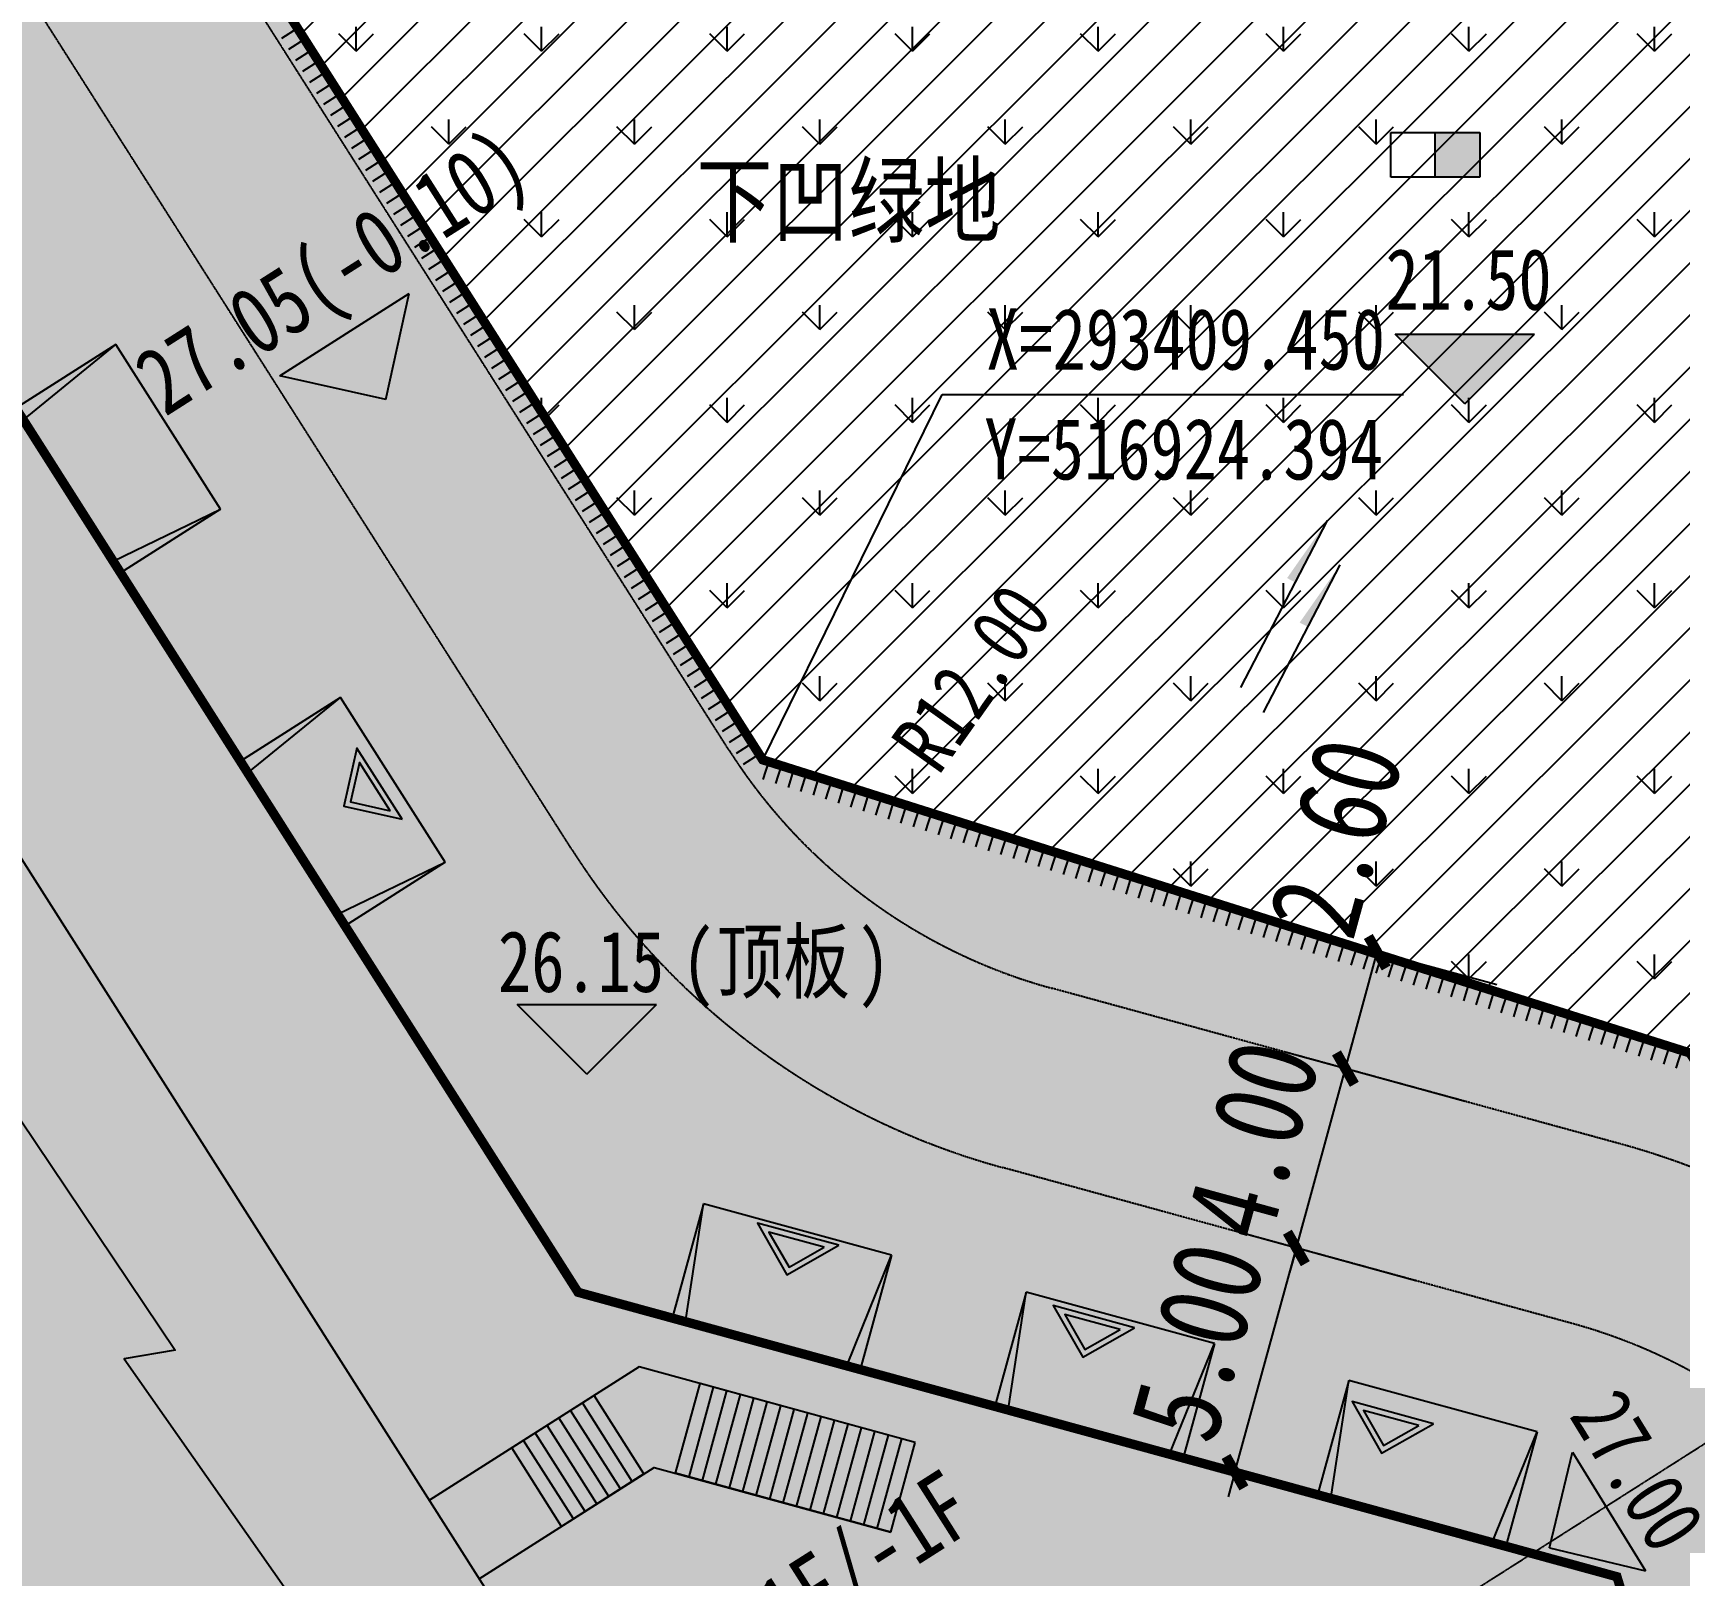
# Model space of a CAD drawing. Extents: x 1977 to 1034874806, y 3985 to 587211952.
# Drawn here: x 516908690 to 516944114, y 293391912 to 293425086 of the extents above; entities that cross this region are included whole.
import ezdxf

# ---------------------------------------------------------------- set-up
doc = ezdxf.new("R2010")
doc.units = 0
doc.header["$LTSCALE"] = 10
doc.header["$MEASUREMENT"] = 0
doc.linetypes.add('DASH', pattern=[0.35, 0.25, -0.1])
for name, color, linetype in [('01-标注_入口', 7, 'Continuous'), ('01-标注_尺寸', 3, 'Continuous'), ('01-标注_标高', 200, 'Continuous'), ('01-标注_符号', 3, 'Continuous'), ('02-TEXT_房间', 7, 'Continuous'), ('02-TEXT_标注', 4, 'Continuous'), ('05-填充-第三批规证建筑', 252, 'Continuous'), ('A-E_栏杆', 232, 'Continuous'), ('A-E_楼梯', 171, 'Continuous'), ('A-E_电梯', 171, 'Continuous'), ('DIM_ELEV', 3, 'Continuous'), ('DIM_SYMB', 3, 'Continuous'), ('M-建筑 地下商业', 60, 'Continuous'), ('M-建筑 地下室轮廓', 120, 'DASH'), ('M-建筑 坐标', 3, 'Continuous'), ('M-建筑 轮廓', 51, 'Continuous'), ('M-建筑 轮廓_细线', 51, 'Continuous'), ('M-建筑 首层轮廓', 4, 'Continuous'), ('M-用地 代征道路', 216, 'Continuous'), ('M-绿化 填充 实土104', 126, 'Continuous'), ('M-道路 边线', 2, 'Continuous'), ('PUB_DIM', 3, 'Continuous'), ('PUB_TEXT', 7, 'Continuous'), ('SPACE', 7, 'Continuous'), ('SPACE_HATCH', 8, 'Continuous'), ('TWT_雨水口', 4, 'Continuous'), ('透水铺装', 32, 'Continuous')]:
    doc.layers.add(name, color=color, linetype=linetype)
doc.styles.add('-黑体', font='simhei.ttf', dxfattribs={"width": 0.8})
doc.styles.add('_TCH_DIM', font='simhei.ttf', dxfattribs={"width": 0.8})
doc.styles.add('黑', font='simhei.ttf', dxfattribs={"width": 0.8})
doc.styles.add('黑体', font='simhei.ttf', dxfattribs={"width": 0.8})
doc.styles.add('黑体_T3', font='simhei.ttf', dxfattribs={"width": 0.8})
doc.dimstyles.new('_TCH_ARCH&&550', dxfattribs={"dimtxt": 1925, "dimasz": 550, "dimexe": 1375, "dimexo": 0, "dimgap": 550, "dimtad": 1, "dimlfac": 0.001, "dimzin": 0, "dimdsep": 46, "dimtxsty": '黑体_T3', "dimblk": 'ARCHTICK', "dimcen": 0.09, "dimclrt": 7, "dimazin": 2, "dimtfac": 1, "dimtix": 1, "dimtmove": 2, "dimatfit": 3, "dimfxl": 0, "dimtolj": 1, "dimtzin": 0, "dimarcsym": 0})

# ---------------------------------------------------------------- blocks, each defined once
blk = doc.blocks.new('A$C2FBB68E7')
at = {"layer": '05-填充-第三批规证建筑', "ltscale": 0.02}
h = blk.add_hatch(color=252, dxfattribs=at)
h.dxf.hatch_style = 1
h.paths.add_polyline_path([(5790, 9260), (8392, 21500), (86987, 21500), (86987, 20300), (92631, 20300), (99427, 44725), (120742, 38795), (117563, 11100), (119297, 10714), (109062, -4432), (83846, -2647), (39845, -4916), (40178, -2825), (-6010, -4842), (-2632, 11050)])
at = {"layer": 'M-建筑 轮廓_细线'}
blk.add_lwpolyline([(5790, 9260), (8392, 21500), (86987, 21500), (86987, 20300), (92631, 20300), (99427, 44725), (120742, 38795), (117563, 11100), (119297, 10714), (109062, -4432), (83846, -2647), (39845, -4916), (40178, -2825), (-6010, -4842), (-2632, 11050)], close=True, dxfattribs=at)
at = {"layer": 'M-建筑 轮廓_细线', "ltscale": 0.02}
blk.add_lwpolyline([(4763, 26600), (66341, 26600), (83503, 42180), (87317, 41119), (85734, 35429), (96042, 32561)], dxfattribs=at)
blk = doc.blocks.new('A$C110D5DAE')
at = {"layer": '05-填充-第三批规证建筑', "ltscale": 0.02}
h = blk.add_hatch(color=252, dxfattribs=at)
h.dxf.hatch_style = 1
h.paths.add_polyline_path([(96042, 32561), (85734, 35429), (87317, 41119), (83503, 42180), (66341, 26600), (4763, 26600), (-1359, -2200), (108092, -2200), (116900, 10380), (116900, 38462), (99065, 43424)])
for p, q in [((79952, 42400), (76842, 39577)), ((79952, 42400), (81666, 40512)), ((81443, 40310), (79952, 42400)), ((81666, 40512), (78556, 37689)), ((76842, 39577), (78556, 37689)), ((78778, 37891), (76842, 39577)), ((74621, 37561), (71511, 34738)), ((74621, 37561), (76335, 35673)), ((76112, 35471), (74621, 37561)), ((76335, 35673), (73225, 32850)), ((71511, 34738), (73225, 32850)), ((73447, 33051), (71511, 34738)), ((69290, 32721), (66180, 29898)), ((69290, 32721), (71003, 30833)), ((70781, 30632), (69290, 32721)), ((71003, 30833), (67894, 28010)), ((66180, 29898), (67894, 28010)), ((68116, 28212), (66180, 29898)), ((48000, 29151), (43800, 29151)), ((43800, 29151), (43800, 26601)), ((44100, 26601), (43800, 29151)), ((47700, 26601), (48000, 29151)), ((48000, 29151), (48000, 26601)), ((57000, 29151), (52800, 29151)), ((52800, 29151), (52800, 26601)), ((53100, 26601), (52800, 29151)), ((56700, 26601), (57000, 29151)), ((57000, 29151), (57000, 26601)), ((48000, 26601), (43800, 26601)), ((57000, 26601), (52800, 26601))]:
    blk.add_line(p, q)
at = {"layer": 'M-建筑 首层轮廓', "const_width": 200}
blk.add_lwpolyline([(96042, 32561), (85734, 35429), (87317, 41119), (83503, 42180), (66341, 26600), (4763, 26600), (-1359, -2200), (108092, -2200), (116900, 10380), (116900, 38462), (99065, 43424)], close=True, dxfattribs=at)
at = {"layer": 'M-建筑 轮廓_细线'}
blk.add_blockref('A$C2FBB68E7', (0, 0), dxfattribs=at)
blk = doc.blocks.new('A$C344863C9')
at = {"layer": 'M-建筑 地下商业', "linetype": 'DASH', "ltscale": 1.5, "flags": 128}
blk.add_lwpolyline([(36038, -61875), (43843, -56910), (49076, -65137), (50342, -64332), (56460, -73951), (64054, -69121), (60807, -64016), (65068, -61306), (62626, -57466), (85534, -42895)], dxfattribs=at)
blk = doc.blocks.new('A$C118A096C')
at = {"layer": '01-标注_符号'}
for points in [[(-10348, -10331, 0, 0, 0), (-7493, -71, 120, 0, 0), (-7373, 363, 0, 0, 0)], [(-3300, -960, 0, 0, 0), (-5848, -10118, 120, 0, 0), (-5969, -10551, 0, 0, 0)], [(-4381, -10993, 0, 0, 0), (-1833, -1835, 120, 0, 0), (-1712, -1402, 0, 0, 0)]]:
    blk.add_lwpolyline(points, format="xyseb", dxfattribs=at)
at = {"layer": 'A-E_栏杆'}
for p, q in [((-10205, 1151), (-13180, -9543)), ((-10147, 1135), (-13122, -9559)), ((-10147, 1135), (-10205, 1151)), ((-7573, -11103), (-4598, -409)), ((-7515, -11119), (-4540, -425)), ((-4598, -409), (-4540, -425)), ((-13122, -9559), (-13180, -9543)), ((-7573, -11103), (-7515, -11119))]:
    blk.add_line(p, q, dxfattribs=at)
at = {"layer": 'A-E_楼梯'}
for p, q in [((-3291, 1961), (-6972, -11270)), ((-1799, 1546), (-3291, 1961)), ((-1799, 1546), (-2201, 104)), ((-1703, 1520), (-2104, 77)), ((-212, 1105), (-1703, 1520)), ((-3893, -12127), (-212, 1105)), ((-6604, -10375), (-3438, 1004)), ((-3380, 988), (-6546, -10391)), ((-3438, 1004), (-3380, 988)), ((-6543, -9835), (-3664, 511)), ((-6310, -9914), (-3425, 458)), ((-5392, -10712), (-2226, 667)), ((-2168, 651), (-5334, -10728)), ((-5016, -10816), (-1850, 562)), ((-1792, 546), (-4958, -10832)), ((-3664, 511), (-3558, 571)), ((-3425, 458), (-3500, 555)), ((-2226, 667), (-2168, 651)), ((-1850, 562), (-1792, 546)), ((-2461, 190), (-5347, -10182)), ((-2229, 111), (-5107, -10235)), ((-4955, -10277), (-2076, 69)), ((-4723, -10355), (-1837, 16)), ((-3804, -11154), (-638, 225)), ((-580, 209), (-3746, -11170)), ((-2497, 62), (-3460, 330)), ((-2346, 233), (-2461, 190)), ((-2288, 217), (-2229, 111)), ((-2076, 69), (-2229, 111)), ((-2076, 69), (-1971, 129)), ((-1837, 16), (-1913, 113)), ((-638, 225), (-580, 209)), ((-873, -252), (-3759, -10623)), ((-641, -330), (-3520, -10676)), ((-909, -380), (-1872, -112)), ((-759, -208), (-873, -252)), ((-701, -224), (-641, -330)), ((-3701, -537), (-6033, -8919)), ((-2738, -805), (-3701, -537)), ((-3701, -537), (-2738, -805)), ((-2738, -805), (-5070, -9187)), ((-2114, -979), (-4446, -9360)), ((-2818, -1094), (-3782, -826)), ((-1150, -1247), (-2114, -979)), ((-2114, -979), (-1150, -1247)), ((-2979, -1672), (-3943, -1404)), ((-2899, -1383), (-3862, -1115)), ((-1150, -1247), (-3482, -9628)), ((-1231, -1536), (-2194, -1268)), ((-3060, -1961), (-4023, -1693)), ((-1311, -1825), (-2275, -1557)), ((-3140, -2250), (-4103, -1982)), ((-1392, -2114), (-2355, -1846)), ((-3220, -2539), (-4184, -2271)), ((-1552, -2692), (-2516, -2424)), ((-1472, -2403), (-2435, -2135)), ((-3301, -2828), (-4264, -2560)), ((-1633, -2981), (-2596, -2713)), ((-3462, -3406), (-4425, -3138)), ((-3381, -3117), (-4345, -2849)), ((-1713, -3270), (-2677, -3002)), ((-3542, -3695), (-4506, -3427)), ((-1794, -3559), (-2757, -3291)), ((-3623, -3984), (-4586, -3716)), ((-1954, -4137), (-2918, -3869)), ((-1874, -3848), (-2837, -3580)), ((-3703, -4273), (-4666, -4005)), ((-2035, -4426), (-2998, -4158)), ((-3864, -4851), (-4827, -4583)), ((-3783, -4562), (-4747, -4294)), ((-2115, -4715), (-3079, -4447)), ((-3944, -5140), (-4908, -4872)), ((-2196, -5004), (-3159, -4736)), ((-4025, -5429), (-4988, -5161)), ((-2276, -5293), (-3240, -5025)), ((-4105, -5718), (-5068, -5450)), ((-2437, -5871), (-3400, -5603)), ((-2357, -5582), (-3320, -5314)), ((-4185, -6007), (-5149, -5739)), ((-2517, -6160), (-3481, -5892)), ((-4346, -6586), (-5310, -6317)), ((-4266, -6296), (-5229, -6028)), ((-2598, -6449), (-3561, -6181)), ((-4427, -6875), (-5390, -6606)), ((-2678, -6738), (-3642, -6470)), ((-4507, -7164), (-5471, -6896)), ((-2839, -7316), (-3802, -7048)), ((-2759, -7027), (-3722, -6759)), ((-4588, -7453), (-5551, -7185)), ((-2919, -7605), (-3883, -7337)), ((-4748, -8031), (-5712, -7763)), ((-4668, -7742), (-5631, -7474)), ((-3000, -7894), (-3963, -7626)), ((-4829, -8320), (-5792, -8052)), ((-3080, -8183), (-4044, -7915)), ((-4909, -8609), (-5873, -8341)), ((-3241, -8761), (-4204, -8493)), ((-3161, -8472), (-4124, -8204)), ((-4990, -8898), (-5953, -8630)), ((-3321, -9050), (-4285, -8782)), ((-5070, -9187), (-6033, -8919)), ((-6033, -8919), (-5070, -9187)), ((-3402, -9339), (-4365, -9071)), ((-3482, -9628), (-4446, -9360)), ((-4446, -9360), (-3482, -9628)), ((-6483, -9941), (-6543, -9835)), ((-6425, -9957), (-6310, -9914)), ((-5311, -10054), (-6275, -9786)), ((-5079, -10242), (-5481, -11685)), ((-4983, -10269), (-5384, -11712)), ((-5347, -10182), (-5271, -10278)), ((-5107, -10235), (-5213, -10294)), ((-4955, -10277), (-5107, -10235)), ((-3724, -10496), (-4687, -10227)), ((-6546, -10391), (-6604, -10375)), ((-4895, -10383), (-4955, -10277)), ((-4837, -10399), (-4723, -10355)), ((-3759, -10623), (-3683, -10720)), ((-5334, -10728), (-5392, -10712)), ((-4958, -10832), (-5016, -10816)), ((-3520, -10676), (-3625, -10736)), ((-6972, -11270), (-5481, -11685)), ((-3746, -11170), (-3804, -11154)), ((-5384, -11712), (-3893, -12127))]:
    blk.add_line(p, q, dxfattribs=at)
at = {"layer": 'A-E_电梯'}
for p, q in [((-10263, 1167), (-11549, -3457)), ((-4482, -441), (-10263, 1167)), ((-4563, -730), (-10343, 878)), ((-4643, -1019), (-10424, 589)), ((-4804, -1597), (-10584, 11)), ((-4724, -1308), (-10504, 300)), ((-4884, -1886), (-10665, -278)), ((-4965, -2175), (-10745, -567)), ((-4482, -441), (-5769, -5066)), ((-5045, -2464), (-10826, -856)), ((-5126, -2753), (-10906, -1145)), ((-5286, -3331), (-11067, -1723)), ((-5206, -3042), (-10986, -1434)), ((-5367, -3620), (-11147, -2012)), ((-5447, -3909), (-11228, -2301)), ((-5528, -4198), (-11308, -2590)), ((-5689, -4777), (-11469, -3168)), ((-5608, -4488), (-11389, -2879)), ((-5769, -5066), (-11549, -3457)), ((-11951, -4902), (-13238, -9527)), ((-6171, -6511), (-11951, -4902)), ((-6251, -6800), (-12032, -5191)), ((-6332, -7089), (-12112, -5480)), ((-6412, -7378), (-12193, -5769)), ((-6573, -7956), (-12353, -6347)), ((-6493, -7667), (-12273, -6058)), ((-6653, -8245), (-12434, -6637)), ((-6171, -6511), (-7458, -11135)), ((-6734, -8534), (-12514, -6926)), ((-6814, -8823), (-12595, -7215)), ((-6975, -9401), (-12756, -7793)), ((-6895, -9112), (-12675, -7504)), ((-7056, -9690), (-12836, -8082)), ((-7136, -9979), (-12916, -8371)), ((-7216, -10268), (-12997, -8660)), ((-7297, -10557), (-13077, -8949)), ((-7458, -11135), (-13238, -9527)), ((-7377, -10846), (-13158, -9238))]:
    blk.add_line(p, q, dxfattribs=at)
blk.add_lwpolyline([(-4482, -441), (-10263, 1167), (-13238, -9527), (-7458, -11135)], close=True, dxfattribs=at)
at = {"layer": '02-TEXT_标注', "style": '_TCH_DIM', "width": 0.8}
for s, p in [('下', (-10588, -11008)), ('上', (-6352, -11202)), ('下', (-4621, -11670))]:
    blk.add_text(s, height=394, dxfattribs=at).set_placement(p)
blk = doc.blocks.new('A$C3870481D')
for points in [[(92000, 51700), (77400, 51700), (74480, 49250)], [(74480, 49250), (58809, 36100), (-4857, 36100), (-11198, 3470)], [(65883, 42036), (58809, 36100), (-4857, 36100), (-5402, 33300)]]:
    blk.add_lwpolyline(points)
blk = doc.blocks.new('$TwtSys$00000424')
at = {"layer": 'TWT_雨水口', "linetype": 'ByBlock'}
for p, q in [((-600, 300), (600, 300)), ((-600, -300), (-600, 300)), ((0, -300), (0, 300)), ((600, 300), (600, -300)), ((600, -300), (-600, -300))]:
    blk.add_line(p, q, dxfattribs=at)
blk.add_solid([(0, 300), (600, 300), (0, -300), (600, -300)], dxfattribs=at)
blk = doc.blocks.new('A$C29796A3D')
blk.add_lwpolyline([(82418, -2546), (83500, 266), (52927, -1015), (53491, 1640), (17309, 1008), (22065, 17595), (62738, 18620), (62308, 17591), (92266, 18955), (95099, 29171), (99427, 44725), (120742, 38795), (117563, 11100), (119297, 10714), (109062, -4432), (82418, -2546)])
at = {"layer": 'A-E_电梯'}
for p, q in [((72963, 30988), (69408, 27762)), ((74307, 29508), (72963, 30988)), ((73863, 29104), (72518, 30585)), ((74085, 29306), (72740, 30787)), ((73418, 28701), (72074, 30182)), ((73640, 28903), (72296, 30384)), ((72974, 28298), (71630, 29779)), ((73196, 28499), (71852, 29980)), ((74307, 29508), (70753, 26281)), ((72752, 28096), (71408, 29577)), ((72308, 27693), (70963, 29174)), ((72530, 27894), (71186, 29375)), ((71863, 27290), (70519, 28770)), ((72086, 27491), (70741, 28972)), ((71419, 26886), (70075, 28367)), ((71641, 27088), (70297, 28569)), ((71197, 26685), (69853, 28165)), ((70753, 26281), (69408, 27762)), ((70975, 26483), (69631, 27964)), ((68400, 25700), (68400, 23600)), ((70400, 25700), (68400, 25700)), ((70400, 25700), (70400, 23600)), ((70400, 25400), (68400, 25400)), ((70400, 25100), (68400, 25100)), ((70400, 24800), (68400, 24800)), ((70400, 24500), (68400, 24500)), ((70400, 24200), (68400, 24200)), ((70400, 23900), (68400, 23900)), ((70400, 23600), (68400, 23600))]:
    blk.add_line(p, q, dxfattribs=at)
for points in [[(72963, 30988), (68400, 26847), (68400, 21500)], [(70400, 21500), (70400, 25961), (74307, 29508)]]:
    blk.add_lwpolyline(points, dxfattribs=at)
blk = doc.blocks.new('A$C2D0F44C4')
h = blk.add_hatch(color=1)
h.dxf.hatch_style = 1
h.paths.add_polyline_path([(500314, 500915), (500314, 499685), (500929, 500300)])
at = {"color": 1}
blk.add_lwpolyline([(500193, 501207), (500193, 499393), (501100, 500300), (500193, 501207)], dxfattribs=at)
blk.add_lwpolyline([(500314, 500915), (500314, 499685), (500929, 500300)], close=True, dxfattribs=at)
blk.add_lwpolyline([(500314, 500915), (500314, 499685), (500929, 500300)], close=True, dxfattribs=at)
blk = doc.blocks.new('_ArchTick')
at = {"color": 0, "linetype": 'ByBlock', "const_width": 0.4}
blk.add_lwpolyline([(-0.5, -0.5), (0.5, 0.5)], dxfattribs=at)
blk = doc.blocks.new('*D394')
at = {"layer": '01-标注_尺寸', "color": 0, "lineweight": -2, "transparency": 16777216}
for p, q in [((516935878, 293398949), (516936023, 293399479)), ((516938452, 293398244), (516934551, 293399312)), ((516934557, 293394126), (516935878, 293398949)), ((516937132, 293393422), (516933231, 293394489)), ((516934557, 293394126), (516934412, 293393596))]:
    blk.add_line(p, q, dxfattribs=at)
at = {"layer": 'Defpoints', "color": 0, "transparency": 16777216}
for p in [(516935878, 293398949), (516938452, 293398244), (516937132, 293393422)]:
    blk.add_point(p, dxfattribs=at)
at = {"layer": '01-标注_尺寸', "color": 0, "lineweight": -2, "transparency": 16777216, "xscale": 550, "yscale": 550, "zscale": 550}
for p, rotation in [((516935878, 293398949), 254.6913204122193), ((516934557, 293394126), 74.69132041221934)]:
    blk.add_blockref('_ArchTick', p, dxfattribs=dict(at, rotation=rotation))
at = {"layer": '01-标注_尺寸', "color": 7, "transparency": 16777216, "insert": (516933748, 293396940), "char_height": 1925, "attachment_point": 5, "rotation": 74.6913, "style": '黑体_T3'}
blk.add_mtext('\\A1;5.00', dxfattribs=at)
blk = doc.blocks.new('*D395')
at = {"layer": '01-标注_尺寸', "color": 0, "lineweight": -2, "transparency": 16777216}
for p, q in [((516936934, 293402807), (516937079, 293403337)), ((516939508, 293402102), (516935607, 293403170)), ((516935878, 293398949), (516936934, 293402807)), ((516938452, 293398244), (516934551, 293399312)), ((516935878, 293398949), (516935732, 293398418))]:
    blk.add_line(p, q, dxfattribs=at)
at = {"layer": 'Defpoints', "color": 0, "transparency": 16777216}
for p in [(516936934, 293402807), (516939508, 293402102), (516938452, 293398244)]:
    blk.add_point(p, dxfattribs=at)
at = {"layer": '01-标注_尺寸', "color": 0, "lineweight": -2, "transparency": 16777216, "xscale": 550, "yscale": 550, "zscale": 550}
for p, rotation in [((516936934, 293402807), 254.691320412039), ((516935878, 293398949), 74.691320412039)]:
    blk.add_blockref('_ArchTick', p, dxfattribs=dict(at, rotation=rotation))
at = {"layer": '01-标注_尺寸', "color": 7, "transparency": 16777216, "insert": (516934936, 293401280), "char_height": 1925, "attachment_point": 5, "rotation": 74.6913, "style": '黑体_T3'}
blk.add_mtext('\\A1;4.00', dxfattribs=at)
blk = doc.blocks.new('*D396')
at = {"layer": '01-标注_尺寸', "color": 0, "lineweight": -2, "transparency": 16777216}
for p, q in [((516940193, 293404607), (516936293, 293405674)), ((516936934, 293402807), (516937619, 293405311)), ((516939508, 293402102), (516935607, 293403170))]:
    blk.add_line(p, q, dxfattribs=at)
at = {"layer": 'Defpoints', "color": 0, "transparency": 16777216}
for p in [(516937619, 293405311), (516940193, 293404607), (516939508, 293402102)]:
    blk.add_point(p, dxfattribs=at)
at = {"layer": '01-标注_尺寸', "color": 0, "lineweight": -2, "transparency": 16777216, "xscale": 550, "yscale": 550, "zscale": 550}
for p, rotation in [((516937619, 293405311), 74.69132041232672), ((516936934, 293402807), 254.6913204123267)]:
    blk.add_blockref('_ArchTick', p, dxfattribs=dict(at, rotation=rotation))
at = {"layer": '01-标注_尺寸', "color": 7, "transparency": 16777216, "insert": (516936728, 293407783), "char_height": 1925, "attachment_point": 5, "rotation": 74.6913, "style": '黑体_T3'}
blk.add_mtext('\\A1;2.60', dxfattribs=at)
blk = doc.blocks.new('*D562')
at = {"layer": '01-标注_尺寸', "color": 0, "lineweight": -2, "transparency": 16777216}
for p, q in [((516859213, 293439297), (516854391, 293436228)), ((516855551, 293436966), (516914317, 293344631)), ((516917979, 293346962), (516913157, 293343893))]:
    blk.add_line(p, q, dxfattribs=at)
at = {"layer": 'Defpoints', "color": 0, "transparency": 16777216}
for p in [(516859213, 293439297), (516917979, 293346962), (516914317, 293344631)]:
    blk.add_point(p, dxfattribs=at)
at = {"layer": '01-标注_尺寸', "color": 0, "lineweight": -2, "transparency": 16777216, "xscale": 550, "yscale": 550, "zscale": 550}
for p, rotation in [((516855551, 293436966), 122.4744219594003), ((516914317, 293344631), 302.4744219594003)]:
    blk.add_blockref('_ArchTick', p, dxfattribs=dict(at, rotation=rotation))
at = {"layer": '01-标注_尺寸', "color": 7, "transparency": 16777216, "insert": (516886219, 293391617), "char_height": 1925, "attachment_point": 5, "rotation": 302.4744, "style": '黑体_T3'}
blk.add_mtext('\\A1;109.45', dxfattribs=at)
blk = doc.blocks.new('*D568')
at = {"layer": '01-标注_尺寸', "color": 0, "lineweight": -2, "transparency": 16777216}
for p, q in [((516846555, 293445912), (516839911, 293441683)), ((516841071, 293442421), (516913385, 293328821)), ((516918869, 293332312), (516912225, 293328083))]:
    blk.add_line(p, q, dxfattribs=at)
at = {"layer": 'Defpoints', "color": 0, "transparency": 16777216}
for p in [(516846555, 293445912), (516918869, 293332312), (516913385, 293328821)]:
    blk.add_point(p, dxfattribs=at)
at = {"layer": '01-标注_尺寸', "color": 0, "lineweight": -2, "transparency": 16777216, "xscale": 550, "yscale": 550, "zscale": 550}
for p, rotation in [((516841071, 293442421), 122.4795617262105), ((516913385, 293328821), 302.4795617262105)]:
    blk.add_blockref('_ArchTick', p, dxfattribs=dict(at, rotation=rotation))
at = {"layer": '01-标注_尺寸', "color": 7, "transparency": 16777216, "insert": (516878504, 293386433), "char_height": 1925, "attachment_point": 5, "rotation": 302.4796, "style": '黑体_T3'}
blk.add_mtext('\\A1;151.73', dxfattribs=at)
blk = doc.blocks.new('$LinePat$饰面砖')
at = {"color": 0}
for p, q in [((35, 0), (35, -100)), ((0, -100), (70, -100))]:
    blk.add_line(p, q, dxfattribs=at)

msp = doc.modelspace()

# ---------------------------------------------------------------- hatches: boundary and pattern name
at = {"layer": '01-标注_标高'}
msp.add_hatch(color=256, dxfattribs=at).paths.add_polyline_path([(516916282.851, 293417201.766), (516914004.895, 293417707.644), (516916788.73, 293419479.722)])
at = {"layer": 'DIM_ELEV'}
for points in [[(516939502.649, 293417105.296), (516938002.649, 293418605.296), (516941002.649, 293418605.296)], [(516920611.297, 293402688.639), (516919111.297, 293404188.639), (516922111.297, 293404188.639)], [(516941328.371, 293392496.618), (516941821.475, 293394559.831), (516943391.584, 293392003.514)]]:
    msp.add_hatch(color=256, dxfattribs=at).paths.add_polyline_path(points)
at = {"layer": 'DIM_SYMB'}
for points in [[(516936547.079, 293414598.041), (516935855.531, 293413266.966), (516935678.055, 293413359.172)], [(516936818.117, 293413641.4), (516936126.569, 293412310.325), (516935949.092, 293412402.531)]]:
    msp.add_hatch(color=256, dxfattribs=at).paths.add_polyline_path(points)
at = {"layer": 'M-用地 代征道路', "linetype": 'Continuous'}
h = msp.add_hatch(dxfattribs=at)
h.set_pattern_fill('ANSI31', color=256, scale=2000, angle=45)
h.set_pattern_definition([(90, (5e-07, -9e-07), (-3175, 7e-13), [])])
h.paths.add_polyline_path([(516805773, 293547166), (516819249, 293553749), (516833059, 293559601), (516850264, 293570958, -0.037484907), (516891830, 293580614, -0.037486061), (516934373, 293583957), (517108952, 293584561), (517129064, 293564630), (517129758, 293441475), (517124870, 293421447), (517125067, 293386448), (517120118, 293377370), (517113257, 293364786), (516977085, 293278102), (516956377, 293282701), (516937582, 293312227), (516922624, 293326413), (516799129, 293520414), (516801840, 293531330)], flags=16)
edge = h.paths.add_edge_path()
edge.add_line((517148867, 293599699), (516934315.329, 293598955.98))
edge.add_arc((516935357.134, 293298946.875), 300010.915, 90.19896327, 106.33801982)
edge.add_arc((516935363.791, 293298956.272), 300003.769, 106.33974463, 122.48004836)
edge.add_line((516774260, 293552033), (516760762, 293543441))
edge.add_line((516760762, 293543441), (516959452, 293231315))
edge.add_line((516959452, 293231315), (517150257, 293352776))
edge.add_line((517150257, 293352776), (517148867, 293599699))
h.paths.add_polyline_path([(516983988, 293276570), (516977085, 293278102), (517113257, 293364786), (517108308, 293355708), (517078783, 293336913), (517064596, 293321955), (517033070, 293301887), (517013514, 293295365)])
at = {"layer": 'M-绿化 填充 实土104'}
h = msp.add_hatch(dxfattribs=at)
h.set_pattern_fill('GRASS', color=256, scale=1000)
h.set_pattern_definition([(90, (517055335.4, 293344865.8), (-1995.591, 1995.591), [529.16, -3462.02]), (45, (517055335.4, 293344865.8), (-1995.592, 1995.592), [529.16, -2293.032]), (135, (517055335.4, 293344865.8), (-1995.592, -1995.592), [529.16, -2293.032])])
h.paths.add_polyline_path([(516865353.208, 293470037.012), (516872018.895, 293459557.489), (516873225.149, 293456486.422), (516890227.602, 293463164.652), (516924393.773, 293409449.978), (516947534.595, 293402135.55), (516951822.416, 293404829.555), (516951822.416, 293441195.328), (516928116.882, 293454620.453), (516929108.861, 293455138.429), (516881166.774, 293480095.515)])
h = msp.add_hatch(dxfattribs=at)
h.set_pattern_fill('GRASS', color=256, scale=1000)
h.set_pattern_definition([(90, (1033896529, 586901785.6), (-1995.5909495, 1995.5909505), [529.16132, -3462.0203]), (45, (1033896529, 586901785.6), (-1995.59231, 1995.59231), [529.16132, -2293.0323]), (135, (1033896529, 586901785.6), (-1995.59231, -1995.59231), [529.16132, -2293.0323])])
h.paths.add_polyline_path([(516917131.094, 293335041.926, 0.250918018), (516921839.134, 293335393.102), (516928370.24, 293339543.835), (516926424.358, 293342605.647), (516925738.659, 293342169.496), (516920387.036, 293343268.937), (516919133.856, 293345239.136), (516917219.824, 293345192.181), (516912227.53, 293354420.992), (516893299.617, 293384178.693), (516879607.474, 293403437.562), (516880738.258, 293403927.154), (516870064.54, 293420707.943), (516855060.295, 293442168.795), (516857015.952, 293442898.395), (516853388.801, 293448600.855), (516846554.515, 293445912.221), (516849562.893, 293441185.447)])
at = {"layer": 'SPACE_HATCH'}
h = msp.add_hatch(dxfattribs=at)
h.set_pattern_fill('ANSI31', color=256, scale=500, style=0)
h.set_pattern_definition([(45, (0, 0), (-561.2660076, 561.2660076), [])])
h.paths.add_polyline_path([(516865353.208, 293470037.012), (516872018.895, 293459557.489), (516873225.149, 293456486.422), (516890227.602, 293463164.652), (516924393.773, 293409449.978), (516947534.595, 293402135.55), (516951822.416, 293404829.555), (516951822.416, 293441195.328), (516928116.882, 293454620.453), (516929108.861, 293455138.429), (516881166.774, 293480095.515)])
h = msp.add_hatch(dxfattribs=at)
h.set_pattern_fill('ANGLE', color=256, scale=200, style=0)
h.set_pattern_definition([(0, (0, 0), (0, 698.5), [508, -190.5]), (90, (0, 0), (-698.5, 4e-14), [508, -190.5])])
h.paths.add_polyline_path([(516970296.753, 293365917.994), (516955066.407, 293389882.677), (516955254.474, 293390002.395), (516947536.289, 293402136.614), (516924393.773, 293409449.978), (516890227.602, 293463164.652), (516853388.801, 293448600.855), (516857015.952, 293442898.395), (516870282.02, 293447847.59), (516870566.711, 293447084.49), (516882184.541, 293451418.775), (516881971.073, 293451990.964), (516885288.638, 293453228.653), (516920420.29, 293397996.09), (516942777.194, 293391876.293), (516944074.178, 293387610.365), (516948947.851, 293389092.124), (516950839.775, 293382869.372), (516953359.875, 293383635.567), (516954289.547, 293380577.769), (516953471.105, 293379806.337), (516955552.716, 293372959.622), (516956701.303, 293373308.831), (516957923.025, 293369290.449), (516956774.443, 293368941.241), (516959967.217, 293358439.892), (516968289.196, 293363728.785, 0.137996477)])

# ---------------------------------------------------------------- linework, layer by layer
at = {"layer": '01-标注_标高'}
for p, q in [((516914004.895, 293417707.644), (516916788.73, 293419479.722)), ((516916282.851, 293417201.766), (516916788.73, 293419479.722)), ((516916282.851, 293417201.766), (516914004.895, 293417707.644))]:
    msp.add_line(p, q, dxfattribs=at)
at = {"layer": 'DIM_ELEV'}
for p, q in [((516939502.649, 293417105.296), (516938002.649, 293418605.296)), ((516938002.649, 293418605.296), (516941002.649, 293418605.296)), ((516939502.649, 293417105.296), (516941002.649, 293418605.296)), ((516920611.297, 293402688.639), (516919111.297, 293404188.639)), ((516919111.297, 293404188.639), (516922111.297, 293404188.639)), ((516920611.297, 293402688.639), (516922111.297, 293404188.639)), ((516941328.371, 293392496.618), (516941821.475, 293394559.831)), ((516941821.475, 293394559.831), (516943391.584, 293392003.514)), ((516941328.371, 293392496.618), (516943391.584, 293392003.514))]:
    msp.add_line(p, q, dxfattribs=at)
at = {"layer": 'DIM_SYMB'}
for points in [[(516934680.735, 293411005.743), (516936547.079, 293414598.041)], [(516935167.887, 293410465.075), (516936818.117, 293413641.4)]]:
    msp.add_lwpolyline(points, dxfattribs=at)
at = {"layer": 'M-建筑 地下室轮廓', "color": 5, "ltscale": 1.25, "const_width": 200, "flags": 128}
msp.add_lwpolyline([(516963422.726, 293391655.042), (516958448.139, 293391655.042), (516955424.692, 293389731.925), (516951989.826, 293395132.083), (516950175.71, 293393978.183), (516944345.954, 293403143.489), (516924394.412, 293409449.839), (516892815.843, 293459096.39), (516890225.215, 293463169.272), (516887549.201, 293462117.253), (516859289.756, 293451007.647), (516859399.507, 293450728.444), (516853508.891, 293448412.922), (516920369.386, 293343297.552), (516925739.298, 293342169.358), (516969380.175, 293369927.912), (516963287.726, 293379541.893), (516963287.726, 293390455.042), (516963422.726, 293390455.042), (516963422.726, 293391655.042)], dxfattribs=at)
at = {"layer": 'M-建筑 坐标'}
for p, q in [((516924394.463, 293409449.76), (516928259.274, 293417311.888)), ((516928259.274, 293417311.888), (516938181.552, 293417311.888))]:
    msp.add_line(p, q, dxfattribs=at)
at = {"layer": 'M-绿化 填充 实土104'}
msp.add_lwpolyline([(516865353.208, 293470037.012), (516865353.208, 293470037.012), (516872018.895, 293459557.489), (516873225.149, 293456486.422), (516890227.602, 293463164.652), (516924393.773, 293409449.978), (516947534.595, 293402135.55), (516947534.595, 293402135.55), (516951822.416, 293404829.555), (516951822.416, 293441195.328), (516928116.882, 293454620.453), (516929108.861, 293455138.429), (516881166.774, 293480095.515), (516865353.208, 293470037.012)], dxfattribs=at)
at = {"layer": 'M-道路 边线', "linetype": 'DASH'}
for p, q in [((516923661.639, 293409669.386), (516897157.951, 293451337.413)), ((516920286.541, 293407522.595), (516893782.853, 293449190.622)), ((516942862.076, 293401184.149), (516930618.704, 293404535.55)), ((516941805.999, 293397326.079), (516929562.627, 293400677.481))]:
    msp.add_line(p, q, dxfattribs=at)
for centre, radius, start, end in [((516933786.934, 293416109.759), 12000, 212.4591235, 254.6913204), ((516933786.934, 293416109.759), 16000, 212.4591235, 254.6913204), ((516938637.769, 293385751.87), 16000, 32.4591235, 74.6913204), ((516938637.769, 293385751.87), 12000, 32.4591235, 74.6913204)]:
    msp.add_arc(centre, radius, start, end, dxfattribs=at)
at = {"layer": 'PUB_DIM'}
msp.add_lwpolyline([(516931424.595, 293412791.172, 0, 0, 0), (516927407.771, 293407148.382, 330, 0, 0), (516926827.847, 293406333.711, 0, 0, 0)], format="xyseb", dxfattribs=at)
at = {"layer": 'SPACE'}
msp.add_lwpolyline([(516885288.638, 293453228.653), (516920420.29, 293397996.09), (516942777.194, 293391876.293), (516944074.178, 293387610.365), (516948947.851, 293389092.124), (516950839.775, 293382869.372), (516953359.875, 293383635.567), (516954289.547, 293380577.769), (516953471.105, 293379806.337), (516955552.716, 293372959.622), (516956701.303, 293373308.831), (516957923.025, 293369290.449), (516956774.443, 293368941.241), (516959967.217, 293358439.892), (516968289.196, 293363728.785, 0.137996477), (516970296.753, 293365917.994), (516955066.407, 293389882.677), (516955254.474, 293390002.395), (516947536.289, 293402136.614), (516924393.773, 293409449.978), (516890227.602, 293463164.652)], format="xyb", dxfattribs=at)
at = {"layer": '透水铺装', "ltscale": 0.02}
msp.add_lwpolyline([(516970296.753, 293365917.994), (516955066.407, 293389882.677), (516955254.474, 293390002.395), (516947536.289, 293402136.614), (516924393.773, 293409449.978), (516890227.602, 293463164.652)], dxfattribs=at)
msp.add_lwpolyline([(516887371.848, 293449953.515), (516920420.29, 293397996.09), (516942777.194, 293391876.293), (516944074.178, 293387610.365), (516948947.851, 293389092.124), (516950693.168, 293383351.578), (516950839.775, 293382869.372), (516953359.875, 293383635.567), (516954289.547, 293380577.769), (516953471.105, 293379806.337), (516955552.716, 293372959.622), (516956701.303, 293373308.831), (516957923.025, 293369290.449), (516956774.443, 293368941.241), (516959967.217, 293358439.892), (516968289.196, 293363728.785, 0.137996477), (516970296.753, 293365917.994)], format="xyb", dxfattribs=at)

# ---------------------------------------------------------------- block references
at = {"yscale": 4, "zscale": 4}
for p, xscale, rotation in [((516914122.613, 293424852.834), 4.006286546039855, 122.4587045015376), ((516914273.123, 293424616.204), 4.006286546039855, 122.4587045015376), ((516914423.633, 293424379.575), 4.006286546039855, 122.4587045015376), ((516914574.143, 293424142.946), 4.006286546039855, 122.4587045015376), ((516914724.653, 293423906.317), 4.006286546039855, 122.4587045015376), ((516914875.162, 293423669.687), 4.006286546039855, 122.4587045015376), ((516915025.672, 293423433.058), 4.006286546039855, 122.4587045015376), ((516915176.182, 293423196.429), 4.006286546039855, 122.4587045015376), ((516915326.692, 293422959.799), 4.006286546039855, 122.4587045015376), ((516915477.202, 293422723.17), 4.006286546039855, 122.4587045015376), ((516915627.711, 293422486.541), 4.006286546039855, 122.4587045015376), ((516915778.221, 293422249.912), 4.006286546039855, 122.4587045015376), ((516915928.731, 293422013.282), 4.006286546039855, 122.4587045015376), ((516916079.241, 293421776.653), 4.006286546039855, 122.4587045015376), ((516916229.751, 293421540.024), 4.006286546039855, 122.4587045015376), ((516916380.261, 293421303.394), 4.006286546039855, 122.4587045015376), ((516916530.77, 293421066.765), 4.006286546039855, 122.4587045015376), ((516916681.28, 293420830.136), 4.006286546039855, 122.4587045015376), ((516916831.79, 293420593.507), 4.006286546039855, 122.4587045015376), ((516916982.3, 293420356.877), 4.006286546039855, 122.4587045015376), ((516917132.81, 293420120.248), 4.006286546039855, 122.4587045015376), ((516917283.32, 293419883.619), 4.006286546039855, 122.4587045015376), ((516917433.829, 293419646.989), 4.006286546039855, 122.4587045015376), ((516917584.339, 293419410.36), 4.006286546039855, 122.4587045015376), ((516917734.849, 293419173.731), 4.006286546039855, 122.4587045015376), ((516917885.359, 293418937.102), 4.006286546039855, 122.4587045015376), ((516918035.869, 293418700.472), 4.006286546039855, 122.4587045015376), ((516918186.378, 293418463.843), 4.006286546039855, 122.4587045015376), ((516918336.888, 293418227.214), 4.006286546039855, 122.4587045015376), ((516918487.398, 293417990.584), 4.006286546039855, 122.4587045015376), ((516918637.908, 293417753.955), 4.006286546039855, 122.4587045015376), ((516918788.418, 293417517.326), 4.006286546039855, 122.4587045015376), ((516918938.928, 293417280.697), 4.006286546039855, 122.4587045015376), ((516919089.437, 293417044.067), 4.006286546039855, 122.4587045015376), ((516919239.947, 293416807.438), 4.006286546039855, 122.4587045015376), ((516919390.457, 293416570.809), 4.006286546039855, 122.4587045015376), ((516919540.967, 293416334.179), 4.006286546039855, 122.4587045015376), ((516919691.477, 293416097.55), 4.006286546039855, 122.4587045015376), ((516919841.987, 293415860.921), 4.006286546039855, 122.4587045015376), ((516919992.496, 293415624.292), 4.006286546039855, 122.4587045015376), ((516920143.006, 293415387.662), 4.006286546039855, 122.4587045015376), ((516920293.516, 293415151.033), 4.006286546039855, 122.4587045015376), ((516920444.026, 293414914.404), 4.006286546039855, 122.4587045015376), ((516920594.536, 293414677.774), 4.006286546039855, 122.4587045015376), ((516920745.045, 293414441.145), 4.006286546039855, 122.4587045015376), ((516920895.555, 293414204.516), 4.006286546039855, 122.4587045015376), ((516921046.065, 293413967.887), 4.006286546039855, 122.4587045015376), ((516921196.575, 293413731.257), 4.006286546039855, 122.4587045015376), ((516921347.085, 293413494.628), 4.006286546039855, 122.4587045015376), ((516921497.595, 293413257.999), 4.006286546039855, 122.4587045015376), ((516921648.104, 293413021.369), 4.006286546039855, 122.4587045015376), ((516921798.614, 293412784.74), 4.006286546039855, 122.4587045015376), ((516921949.124, 293412548.111), 4.006286546039855, 122.4587045015376), ((516922099.634, 293412311.482), 4.006286546039855, 122.4587045015376), ((516922250.144, 293412074.852), 4.006286546039855, 122.4587045015376), ((516922400.654, 293411838.223), 4.006286546039855, 122.4587045015376), ((516922551.163, 293411601.594), 4.006286546039855, 122.4587045015376), ((516922701.673, 293411364.964), 4.006286546039855, 122.4587045015376), ((516922852.183, 293411128.335), 4.006286546039855, 122.4587045015376), ((516923002.693, 293410891.706), 4.006286546039855, 122.4587045015376), ((516923153.203, 293410655.077), 4.006286546039855, 122.4587045015376), ((516923303.712, 293410418.447), 4.006286546039855, 122.4587045015376), ((516923454.222, 293410181.818), 4.006286546039855, 122.4587045015376), ((516923604.732, 293409945.189), 4.006286546039855, 122.4587045015376), ((516923755.242, 293409708.559), 4.006286546039855, 122.4587045015376), ((516923905.752, 293409471.93), 4.006286546039855, 122.4587045015376), ((516924056.262, 293409235.301), 4.006286546039855, 122.4587045015376), ((516924542.362, 293408983.524), 4.031960647891434, 162.4627234103993), ((516924811.481, 293408898.478), 4.031960647891434, 162.4627234103993), ((516925080.6, 293408813.433), 4.031960647891434, 162.4627234103993), ((516925349.719, 293408728.387), 4.031960647891434, 162.4627234103993), ((516925618.838, 293408643.342), 4.031960647891434, 162.4627234103993), ((516925887.958, 293408558.296), 4.031960647891434, 162.4627234103993), ((516926157.077, 293408473.251), 4.031960647891434, 162.4627234103993), ((516926426.196, 293408388.205), 4.031960647891434, 162.4627234103993), ((516926695.315, 293408303.16), 4.031960647891434, 162.4627234103993), ((516926964.434, 293408218.114), 4.031960647891434, 162.4627234103993), ((516927233.553, 293408133.069), 4.031960647891434, 162.4627234103993), ((516927502.673, 293408048.023), 4.031960647891434, 162.4627234103993), ((516927771.792, 293407962.978), 4.031960647891434, 162.4627234103993), ((516928040.911, 293407877.932), 4.031960647891434, 162.4627234103993), ((516928310.03, 293407792.887), 4.031960647891434, 162.4627234103993), ((516928579.149, 293407707.841), 4.031960647891434, 162.4627234103993), ((516928848.268, 293407622.796), 4.031960647891434, 162.4627234103993), ((516929117.388, 293407537.75), 4.031960647891434, 162.4627234103993), ((516929386.507, 293407452.705), 4.031960647891434, 162.4627234103993), ((516929655.626, 293407367.659), 4.031960647891434, 162.4627234103993), ((516929924.745, 293407282.614), 4.031960647891434, 162.4627234103993), ((516930193.864, 293407197.568), 4.031960647891434, 162.4627234103993), ((516930462.983, 293407112.523), 4.031960647891434, 162.4627234103993), ((516930732.103, 293407027.477), 4.031960647891434, 162.4627234103993), ((516931001.222, 293406942.432), 4.031960647891434, 162.4627234103993), ((516931270.341, 293406857.387), 4.031960647891434, 162.4627234103993), ((516931539.46, 293406772.341), 4.031960647891434, 162.4627234103993), ((516931808.579, 293406687.296), 4.031960647891434, 162.4627234103993), ((516932077.698, 293406602.25), 4.031960647891434, 162.4627234103993), ((516932346.818, 293406517.205), 4.031960647891434, 162.4627234103993), ((516932615.937, 293406432.159), 4.031960647891434, 162.4627234103993), ((516932885.056, 293406347.114), 4.031960647891434, 162.4627234103993), ((516933154.175, 293406262.068), 4.031960647891434, 162.4627234103993), ((516933423.294, 293406177.023), 4.031960647891434, 162.4627234103993), ((516933692.414, 293406091.977), 4.031960647891434, 162.4627234103993), ((516933961.533, 293406006.932), 4.031960647891434, 162.4627234103993), ((516934230.652, 293405921.886), 4.031960647891434, 162.4627234103993), ((516934499.771, 293405836.841), 4.031960647891434, 162.4627234103993), ((516934768.89, 293405751.795), 4.031960647891434, 162.4627234103993), ((516935038.009, 293405666.75), 4.031960647891434, 162.4627234103993), ((516935307.129, 293405581.704), 4.031960647891434, 162.4627234103993), ((516935576.248, 293405496.659), 4.031960647891434, 162.4627234103993), ((516935845.367, 293405411.613), 4.031960647891434, 162.4627234103993), ((516936114.486, 293405326.568), 4.031960647891434, 162.4627234103993), ((516936383.605, 293405241.522), 4.031960647891434, 162.4627234103993), ((516936652.724, 293405156.477), 4.031960647891434, 162.4627234103993), ((516936921.844, 293405071.431), 4.031960647891434, 162.4627234103993), ((516937190.963, 293404986.386), 4.031960647891434, 162.4627234103993), ((516937460.082, 293404901.34), 4.031960647891434, 162.4627234103993), ((516937729.201, 293404816.295), 4.031960647891434, 162.4627234103993), ((516937998.32, 293404731.249), 4.031960647891434, 162.4627234103993), ((516938267.439, 293404646.204), 4.031960647891434, 162.4627234103993), ((516938536.559, 293404561.158), 4.031960647891434, 162.4627234103993), ((516938805.678, 293404476.113), 4.031960647891434, 162.4627234103993), ((516939074.797, 293404391.067), 4.031960647891434, 162.4627234103993), ((516939343.916, 293404306.022), 4.031960647891434, 162.4627234103993), ((516939613.035, 293404220.977), 4.031960647891434, 162.4627234103993), ((516939882.154, 293404135.931), 4.031960647891434, 162.4627234103993), ((516940151.274, 293404050.886), 4.031960647891434, 162.4627234103993), ((516940420.393, 293403965.84), 4.031960647891434, 162.4627234103993), ((516940689.512, 293403880.795), 4.031960647891434, 162.4627234103993), ((516940958.631, 293403795.749), 4.031960647891434, 162.4627234103993), ((516941227.75, 293403710.704), 4.031960647891434, 162.4627234103993), ((516941496.869, 293403625.658), 4.031960647891434, 162.4627234103993), ((516941765.989, 293403540.613), 4.031960647891434, 162.4627234103993), ((516942035.108, 293403455.567), 4.031960647891434, 162.4627234103993), ((516942304.227, 293403370.522), 4.031960647891434, 162.4627234103993), ((516942573.346, 293403285.476), 4.031960647891434, 162.4627234103993), ((516942842.465, 293403200.431), 4.031960647891434, 162.4627234103993), ((516943111.585, 293403115.385), 4.031960647891434, 162.4627234103993), ((516943380.704, 293403030.34), 4.031960647891434, 162.4627234103993), ((516943649.823, 293402945.294), 4.031960647891434, 162.4627234103993), ((516943918.942, 293402860.249), 4.031960647891434, 162.4627234103993), ((516944188.061, 293402775.203), 4.031960647891434, 162.4627234103993)]:
    msp.add_blockref('$LinePat$饰面砖', p, dxfattribs=dict(at, xscale=xscale, rotation=rotation))
at = {"ltscale": 0.02, "rotation": 302.4591234521491}
msp.add_blockref('A$C118A096C', (516953471.08, 293379806.329), dxfattribs=at)
at = {"layer": '01-标注_入口', "color": 5, "linetype": 'ByBlock'}
for p, rotation in [((517069688.537, 294099530.891), 212.4591234538837), ((516574667.159, 294013779.758), 254.6913204131079), ((516581035.279, 294012006.252), 254.6913204131079), ((516587463.516, 294009940.667), 254.6913204131079)]:
    msp.add_blockref('A$C2D0F44C4', p, dxfattribs=dict(at, rotation=rotation))
at = {"layer": 'A-E_楼梯', "color": 3, "rotation": 302.4591234528125}
msp.add_blockref('A$C3870481D', (516862371.043, 293439696.425), dxfattribs=at)
at = {"layer": 'M-建筑 地下商业', "linetype": 'DASH'}
msp.add_blockref('A$C344863C9', (516862371.043, 293439696.425), dxfattribs=at)
at = {"layer": 'M-建筑 轮廓', "color": 4, "rotation": 302.4591234528125}
msp.add_blockref('A$C110D5DAE', (516862371.043, 293439696.425), dxfattribs=at)
at = {"layer": 'M-建筑 轮廓_细线', "rotation": 302.4591234528125}
msp.add_blockref('A$C29796A3D', (516862371.043, 293439696.425), dxfattribs=at)
at = {"layer": 'TWT_雨水口', "xscale": 1.600000000000001, "yscale": 1.600000000000001, "zscale": 1.600000000000001}
msp.add_blockref('$TwtSys$00000424', (516938868.606, 293422463.569), dxfattribs=at)

# ---------------------------------------------------------------- texts
at = {"layer": '02-TEXT_房间', "style": '黑', "width": 0.8}
msp.add_text('下凹绿地', height=1500, dxfattribs=at).set_placement((516922968.313, 293420734.739))
msp.add_text('1F/-1F', height=1500, rotation=32.4373046, dxfattribs=at).set_placement((516924931.324, 293390345.83))
at = {"layer": '02-TEXT_标注', "style": '黑体', "width": 0.8}
msp.add_text('27.05(-0.10)', height=1445.78059, rotation=32.4792059, dxfattribs=at).set_placement((516911529.909, 293416816.744))
at = {"layer": 'M-建筑 坐标', "color": 0, "style": '-黑体', "width": 0.8}
for s, p in [('X=293409.450', (516929202.649, 293417844.272)), ('Y=516924.394', (516929161.299, 293415479.926))]:
    msp.add_text(s, height=1314.34599, dxfattribs=at).set_placement(p)
at = {"layer": 'PUB_DIM', "color": 7, "style": '黑体', "width": 0.8}
msp.add_text('R12.00', height=1314.346, rotation=54.5548136, dxfattribs=at).set_placement((516928175.143, 293409088.56))
at = {"layer": 'PUB_TEXT', "style": '黑体', "width": 0.8}
for s, p in [('21.50', (516937796.109, 293419130.296)), ('(', (516922648.347, 293404455.954)), ('顶板', (516923404.466, 293404455.954)), (')', (516926428.938, 293404455.954)), ('26.15', (516918697.715, 293404455.954))]:
    msp.add_text(s, height=1314.346, dxfattribs=at).set_placement(p)
msp.add_text('27.00', height=1314.346, rotation=301.5585504, dxfattribs=at).set_placement((516941732.73, 293395343.632))

# ---------------------------------------------------------------- dimensions: what is measured, and where the dimension line sits
at = {"layer": '01-标注_尺寸'}
dim = msp.add_aligned_dim(p1=(516846554.515, 293445912.221), p2=(516918869.077, 293332311.691), distance=-6500.524, text='151.73', dimstyle='_TCH_ARCH&&550', dxfattribs=at)
dim.commit()
dim.dimension.update_dxf_attribs({"geometry": '*D568', "text_midpoint": (516878503.983, 293386433.393)})
for p1, p2, distance, picture, middle in [((516859213.115, 293439297.365), (516917979.372, 293346961.881), -4341.384, '*D562', (516886218.832, 293391616.537)), ((516938451.796, 293398244.232), (516939507.872, 293402102.301), 2668.941, '*D395', (516934936.331, 293401280.102)), ((516937131.7, 293393421.645), (516938451.796, 293398244.232), 2668.941, '*D394', (516933748.245, 293396939.774))]:
    dim = msp.add_aligned_dim(p1=p1, p2=p2, distance=distance, dimstyle='_TCH_ARCH&&550', dxfattribs=at)
    dim.commit()
    dim.dimension.update_dxf_attribs({"geometry": picture, "text_midpoint": middle})
dim = msp.add_linear_dim(base=(516937619.137, 293405311.243), p1=(516939507.872, 293402102.301), p2=(516940193.376, 293404606.592), angle=74.6913204, dimstyle='_TCH_ARCH&&550', dxfattribs=at)
dim.commit()
dim.dimension.update_dxf_attribs({"geometry": '*D396', "text_midpoint": (516936727.544, 293407782.82), "dimtype": 129})

doc.saveas('drawing.dxf')
